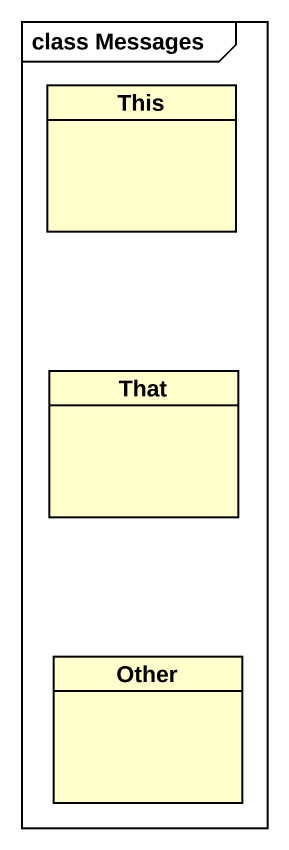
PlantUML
@startuml
mainframe class Messages
hide circle
hide empty members
class This
class That
class Other
@enduml
